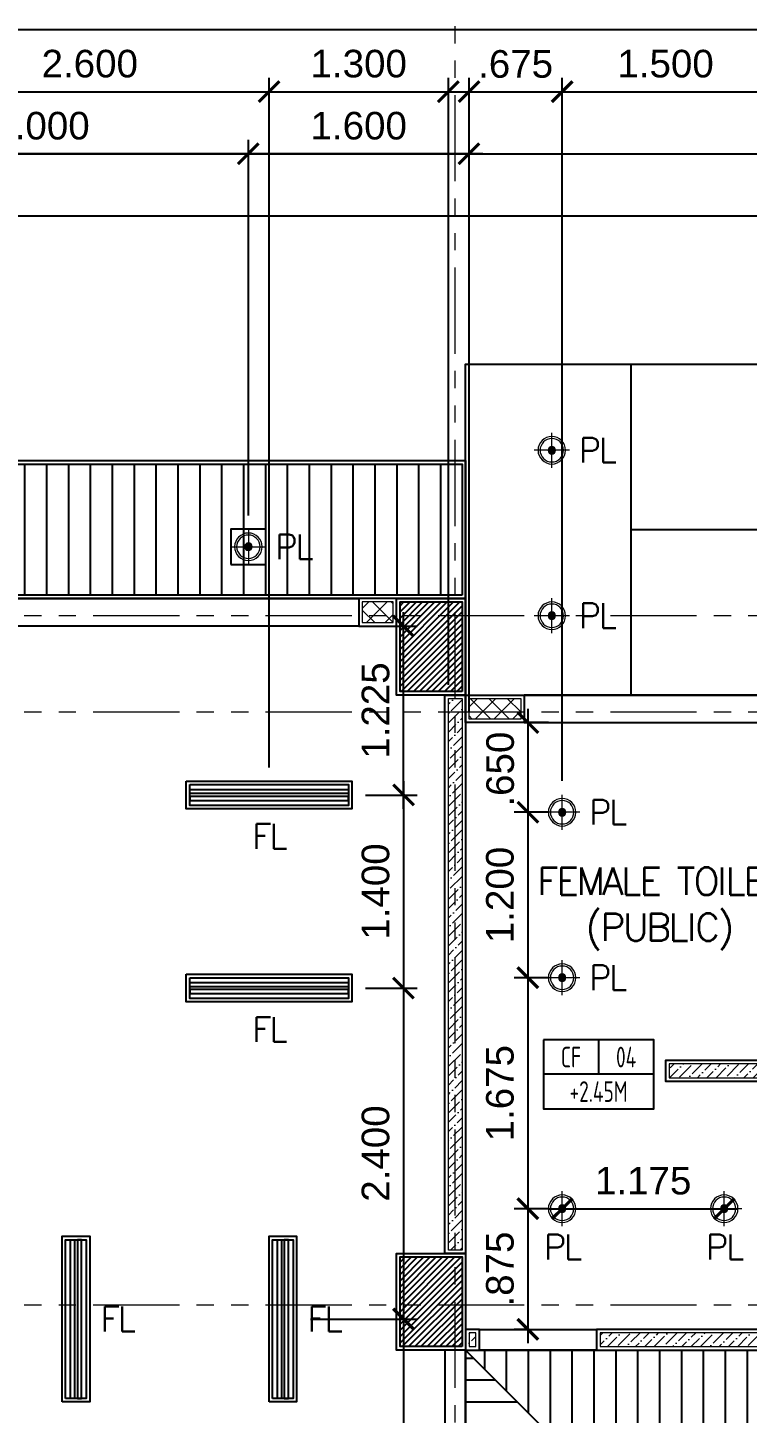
# Model space of a CAD drawing. Header units: metres. Extents: x -12400 to 1, y 0 to 106422.
# Drawn here: x -12233.25 to -12228.04, y 106349.45 to 106359.5 of the extents above; entities that cross this region are included whole.
import ezdxf
from ezdxf.enums import TextEntityAlignment as Align

# ---------------------------------------------------------------- set-up
doc = ezdxf.new("R2010")
doc.units = ezdxf.units.M
doc.header["$PDMODE"] = 35
doc.linetypes.add('HIDDEN2', pattern=[4.762499999999999, 3.175, -1.5875])
doc.linetypes.add('PHANTOM2', pattern=[1.25, 0.625, -0.125, 0.125, -0.125, 0.125, -0.125])
for name, color, linetype, lineweight in [('A-DIM-100', 8, 'Continuous', 0), ('DIM 001', 251, 'Continuous', 13), ('HATCH', 250, 'Continuous', 5), ('LAYOUT', 1, 'Continuous', 20), ('LF 001', 51, 'Continuous', 20)]:
    doc.layers.add(name, color=color, linetype=linetype, lineweight=lineweight)
for name, color, linetype in [('C-SCHED', 1, 'Continuous'), ('E_FIX_LIGHT1', 2, 'Continuous'), ('lighting', 1, 'Continuous'), ('P-HIDE', 1, 'HIDDEN2'), ('stone', 15, 'Continuous'), ('txt', 2, 'Continuous')]:
    doc.layers.add(name, color=color, linetype=linetype)
doc.layers.add('GUIDELINES', color=206, linetype='Continuous', plot=False)
doc.styles.add('architxt', font='architxt.shx', dxfattribs={"width": 0.8})
doc.styles.add('DIMTXT-100', font='arial.ttf')
doc.styles.add('swis721', font='swiss.ttf')
doc.styles.add('T.25', font='romans.shx', dxfattribs={"height": 0.2})
doc.dimstyles.new('D-100', dxfattribs={"dimtxt": 0.2, "dimasz": 0.15, "dimexe": 0.1, "dimexo": 0.1, "dimgap": 0.1, "dimtad": 1, "dimdec": 3, "dimzin": 4, "dimdsep": 46, "dimtxsty": 'DIMTXT-100', "dimblk": 'ARCHTICK', "dimcen": 0.2, "dimdle": 0.1, "dimclrd": 8, "dimclre": 8, "dimclrt": 2, "dimadec": 0, "dimazin": 1, "dimtfac": 1, "dimtdec": 3, "dimtofl": 0, "dimtmove": 2, "dimatfit": 3, "dimfxl": 1, "dimarcsym": 0})
doc.dimstyles.new('DIM 200', dxfattribs={"dimtxt": 200, "dimasz": 1, "dimexe": 0, "dimexo": 40, "dimgap": 50, "dimtad": 1, "dimtoh": 1, "dimdec": 0, "dimlfac": 2, "dimtxsty": 'swis721', "dimblk": 'CIR', "dimcen": 0, "dimclrd": 155, "dimclre": 155, "dimclrt": 4, "dimadec": 0, "dimazin": 0, "dimtfac": 1, "dimtdec": 0, "dimtix": 1, "dimtmove": 1, "dimatfit": 3, "dimldrblk": 'CIR', "dimfxl": 0, "dimarcsym": 0})

# ---------------------------------------------------------------- blocks, each defined once
blk = doc.blocks.new('CIR')
at = {"color": 4}
blk.add_circle((0, 0), 50, dxfattribs=at)
blk = doc.blocks.new('*U1966')
at = {"layer": 'HATCH'}
h = blk.add_hatch(dxfattribs=at)
h.set_pattern_fill('ANSI36', color=256, scale=0.015)
h.set_pattern_definition([(45, (12095.32419102851, -106406.7665946045), (0.025256970340507, 0.09260889124852564), [0.1190625, -0.0238125, 0, -0.0238125])])
h.paths.add_polyline_path([(0.0249999999996362, 0.1249999999854481), (0.02499999999963665, 0.02499999999417923), (4.025000000000431, 0.02499999999417923), (4.025000000000431, 0.1249999999854481)])
at = {"color": 4}
blk.add_lwpolyline([(4.050000000000067, 0), (4.050000000000067, 0.1499999999796273), (0, 0.1499999999796273), (0, 0)], close=True, dxfattribs=at)
at = {"layer": 'HATCH'}
blk.add_lwpolyline([(4.025000000000431, 0.02499999999417923), (4.025000000000431, 0.1249999999854481), (0.0249999999996362, 0.1249999999854481), (0.0249999999996362, 0.02499999999417923)], close=True, dxfattribs=at)
blk = doc.blocks.new('*U1734')
at = {"layer": 'HATCH'}
h = blk.add_hatch(dxfattribs=at)
h.set_pattern_fill('ANSI36', color=256, scale=0.015)
h.set_pattern_definition([(45, (12094.6741910285, -106406.7665946045), (0.025256970340507, 0.09260889124852564), [0.1190625, -0.0238125, 0, -0.0238125])])
h.paths.add_polyline_path([(0.0249999999996362, 0.1249999999854481), (0.02499999999963665, 0.02499999999417923), (3.374999999998976, 0.02499999999417923), (3.374999999998976, 0.1249999999854481)])
at = {"color": 4}
blk.add_lwpolyline([(3.399999999998612, 0), (3.399999999998612, 0.1499999999796273), (0, 0.1499999999796273), (0, 0)], close=True, dxfattribs=at)
at = {"layer": 'HATCH'}
blk.add_lwpolyline([(3.374999999998976, 0.02499999999417923), (3.374999999998976, 0.1249999999854481), (0.0249999999996362, 0.1249999999854481), (0.0249999999996362, 0.02499999999417923)], close=True, dxfattribs=at)
blk = doc.blocks.new('*U1744')
at = {"layer": 'HATCH'}
h = blk.add_hatch(dxfattribs=at)
h.set_pattern_fill('ANSI36', color=256, scale=0.015)
h.set_pattern_definition([(45, (12091.37419102851, -106406.7665946045), (0.025256970340507, 0.09260889124852564), [0.1190625, -0.0238125, 0, -0.0238125])])
h.paths.add_polyline_path([(0.0249999999996362, 0.1249999999854481), (0.0249999999996362, 0.02499999999417923), (0.0750000000015223, 0.02499999999417923), (0.07500000000152252, 0.1249999999854481)])
at = {"color": 4}
blk.add_lwpolyline([(0.1000000000011587, 0), (0.1000000000011587, 0.1499999999796273), (0, 0.1499999999796273), (0, 0)], close=True, dxfattribs=at)
at = {"layer": 'HATCH'}
blk.add_lwpolyline([(0.07500000000152252, 0.02499999999417923), (0.07500000000152252, 0.1249999999854481), (0.0249999999996362, 0.1249999999854481), (0.0249999999996362, 0.02499999999417923)], close=True, dxfattribs=at)
blk = doc.blocks.new('*U1736')
at = {"layer": 'HATCH'}
h = blk.add_hatch(dxfattribs=at)
h.set_pattern_fill('ANSI36', color=256, scale=0.015)
h.set_pattern_definition([(45, (12092.87419102853, -106406.7665946045), (0.025256970340507, 0.09260889124852564), [0.1190625, -0.0238125, 0, -0.0238125])])
h.paths.add_polyline_path([(0.0249999999996362, 0.1249999999854481), (0.02499999999963615, 0.02499999999417923), (1.575000000028807, 0.02499999999417923), (1.575000000028807, 0.1249999999854481)])
at = {"color": 4}
blk.add_lwpolyline([(1.600000000028444, 0), (1.600000000028444, 0.1499999999796273), (0, 0.1499999999796273), (0, 0)], close=True, dxfattribs=at)
at = {"layer": 'HATCH'}
blk.add_lwpolyline([(1.575000000028807, 0.02499999999417923), (1.575000000028807, 0.1249999999854481), (0.0249999999996362, 0.1249999999854481), (0.0249999999996362, 0.02499999999417923)], close=True, dxfattribs=at)
blk = doc.blocks.new('*U1777')
at = {"layer": 'HATCH'}
h = blk.add_hatch(dxfattribs=at)
h.set_pattern_fill('ANSI37', color=256, scale=0.03, angle=-180)
h.set_pattern_definition([(225, (-0.8125000000049447, 0), (0.06735192090801863, -0.06735192090801868), []), (314.9999999999999, (-0.8125000000049447, 0), (0.06735192090801868, 0.06735192090801861), [])])
h.paths.add_polyline_path([(0.02500000000873115, 0.1749999999883585), (0.02500000000873115, 0.02499999999417923), (0.2500000000005122, 0.02499999999417923), (0.2500000000005122, 0.1749999999883585)])
blk.add_lwpolyline([(0, 0.1999999999825377), (0, 0), (0.2749999999946914, 0), (0.2749999999946914, 0.1999999999825377)], close=True)
blk.add_lwpolyline([(0.02500000000873115, 0.1749999999883585), (0.02500000000873115, 0.02499999999417923), (0.2500000000005122, 0.02499999999417923), (0.2500000000005122, 0.1749999999883585)], close=True, dxfattribs=at)
blk = doc.blocks.new('*U1765')
at = {"layer": 'HATCH'}
h = blk.add_hatch(dxfattribs=at)
h.set_pattern_fill('ANSI37', color=256, scale=0.03, angle=-180)
h.set_pattern_definition([(225, (-0.6624999999845038, 0), (0.06735192090801863, -0.06735192090801868), []), (314.9999999999999, (-0.6624999999845038, 0), (0.06735192090801868, 0.06735192090801861), [])])
h.paths.add_polyline_path([(0.02500000000873115, 0.1749999999883585), (0.02500000000873115, 0.02499999999417923), (0.4000000000209532, 0.02499999999417923), (0.4000000000209532, 0.1749999999883585)])
blk.add_lwpolyline([(0, 0.1999999999825377), (0, 0), (0.4250000000151324, 0), (0.4250000000151324, 0.1999999999825377)], close=True)
blk.add_lwpolyline([(0.02500000000873115, 0.1749999999883585), (0.02500000000873115, 0.02499999999417923), (0.4000000000209532, 0.02499999999417923), (0.4000000000209532, 0.1749999999883585)], close=True, dxfattribs=at)
blk = doc.blocks.new('2FCOLUMNS')
h = blk.add_hatch()
h.set_pattern_fill('ANSI31', color=8, scale=0.01)
h.set_pattern_definition([(45, (12128.21296792571, -106237.5702236537), (-0.02245064030267288, 0.02245064030267288), [])])
h.paths.add_polyline_path([(0.02499999999599822, 18.02499999999418), (0.4749999999967258, 18.02499999999418), (0.4749999999967258, 18.67500000000291), (0.02499999999599822, 18.67500000000291)])
h.paths.add_polyline_path([(4.924999999997453, 18.67500000000291), (4.924999999997453, 18.22499999999127), (4.274999999997817, 18.22499999999127), (4.274999999997817, 18.67500000000291)])
h.paths.add_polyline_path([(9.174999999997453, 18.02499999999418), (8.724999999996726, 18.02499999999418), (8.724999999996726, 18.67500000000291), (9.174999999997453, 18.67500000000291)])
h.paths.add_polyline_path([(13.42499999999745, 17.52499999999418), (13.42499999999745, 17.97500000000582), (12.77499999999782, 17.97500000000582), (12.77499999999782, 17.52499999999418)])
h.paths.add_polyline_path([(17.024999999996, 18.02499999999418), (17.47499999999673, 18.02499999999418), (17.47499999999673, 18.67500000000291), (17.024999999996, 18.67500000000291)])
h.paths.add_polyline_path([(21.274999999996, 18.67500000000291), (21.274999999996, 18.22499999999127), (21.92499999999563, 18.22499999999127), (21.92499999999563, 18.67500000000291)])
h.paths.add_polyline_path([(26.17499999999563, 18.02499999999418), (25.72499999999491, 18.02499999999418), (25.72499999999491, 18.67500000000291), (26.17499999999563, 18.67500000000291)])
h.paths.add_polyline_path([(26.17499999999563, 13.27499999999418), (25.72499999999491, 13.27499999999418), (25.72499999999491, 13.92500000000291), (26.17499999999563, 13.92500000000291)])
h.paths.add_polyline_path([(21.37499999999636, 13.27499999999418), (21.82499999999709, 13.27499999999418), (21.82499999999709, 13.92500000000291), (21.37499999999636, 13.92500000000291)])
h.paths.add_polyline_path([(17.024999999996, 13.27499999999418), (17.47499999999673, 13.27499999999418), (17.47499999999673, 13.92500000000291), (17.024999999996, 13.92500000000291)])
h.paths.add_polyline_path([(12.92499999999563, 13.27499999999418), (13.32499999999709, 13.27499999999418), (13.32499999999709, 13.67500000000291), (12.92499999999563, 13.67500000000291)])
h.paths.add_polyline_path([(9.174999999997453, 13.27499999999418), (8.724999999996726, 13.27499999999418), (8.724999999996726, 13.92500000000291), (9.174999999997453, 13.92500000000291)])
h.paths.add_polyline_path([(4.82499999999709, 13.27499999999418), (4.374999999996362, 13.27499999999418), (4.374999999996362, 13.92500000000291), (4.82499999999709, 13.92500000000291)])
h.paths.add_polyline_path([(0.02499999999599822, 13.27499999999418), (0.4749999999967258, 13.27499999999418), (0.4749999999967258, 13.92500000000291), (0.02499999999599822, 13.92500000000291)])
h.paths.add_polyline_path([(0.02499999999599822, 9.02499999999418), (0.4749999999967258, 9.02499999999418), (0.4749999999967258, 9.67500000000291), (0.02499999999599822, 9.67500000000291)])
h.paths.add_polyline_path([(9.174999999997453, 9.02499999999418), (8.724999999996726, 9.02499999999418), (8.724999999996726, 9.67500000000291), (9.174999999997453, 9.67500000000291)])
h.paths.add_polyline_path([(17.024999999996, 9.02499999999418), (17.47499999999673, 9.02499999999418), (17.47499999999673, 9.67500000000291), (17.024999999996, 9.67500000000291)])
h.paths.add_polyline_path([(26.17499999999563, 9.02499999999418), (25.72499999999491, 9.02499999999418), (25.72499999999491, 9.67500000000291), (26.17499999999563, 9.67500000000291)])
h.paths.add_polyline_path([(26.17499999999563, 4.774999999994179), (25.72499999999491, 4.774999999994179), (25.72499999999491, 5.42500000000291), (26.17499999999563, 5.42500000000291)])
h.paths.add_polyline_path([(21.82499999999709, 4.774999999994179), (21.37499999999636, 4.774999999994179), (21.37499999999636, 5.42500000000291), (21.82499999999709, 5.42500000000291)])
h.paths.add_polyline_path([(17.024999999996, 4.774999999994179), (17.47499999999673, 4.774999999994179), (17.47499999999673, 5.42500000000291), (17.024999999996, 5.42500000000291)])
h.paths.add_polyline_path([(13.32499999999709, 4.774999999994179), (12.87499999999636, 4.774999999994179), (12.87499999999636, 5.42500000000291), (13.32499999999709, 5.42500000000291)])
h.paths.add_polyline_path([(9.174999999997453, 4.774999999994179), (8.724999999996726, 4.774999999994179), (8.724999999996726, 5.42500000000291), (9.174999999997453, 5.42500000000291)])
h.paths.add_polyline_path([(4.374999999996362, 4.774999999994179), (4.82499999999709, 4.774999999994179), (4.82499999999709, 5.42500000000291), (4.374999999996362, 5.42500000000291)])
h.paths.add_polyline_path([(0.02499999999599822, 4.774999999994179), (0.4749999999967258, 4.774999999994179), (0.4749999999967258, 5.42500000000291), (0.02499999999599822, 5.42500000000291)])
h.paths.add_polyline_path([(0.02499999999599822, 2.25), (0.4749999999967258, 2.25), (0.4749999999967258, 2.900000000008731), (0.02499999999599822, 2.900000000008731)])
h.paths.add_polyline_path([(0.0249999999996362, 0.02499999999417923), (0.4250000000010914, 0.02499999999417923), (0.4250000000010914, 0.4250000000029104), (0.0249999999996362, 0.4250000000029104)])
h.paths.add_polyline_path([(2.899999999997817, 0.02500000000873115), (2.899999999997817, 0.4750000000203727), (2.249999999998181, 0.4750000000203727), (2.249999999998181, 0.02500000000873115)])
h.paths.add_polyline_path([(4.924999999997453, 0.02500000000873115), (4.924999999997453, 0.4750000000203727), (4.274999999997817, 0.4750000000203727), (4.274999999997817, 0.02500000000873115)])
h.paths.add_polyline_path([(9.174999999997453, 0.02500000000873115), (8.724999999996726, 0.02500000000873115), (8.724999999996726, 0.6750000000174623), (9.174999999997453, 0.6750000000174623)])
h.paths.add_polyline_path([(13.42499999999745, 1.025000000008731), (13.42499999999745, 1.475000000020373), (12.77499999999782, 1.475000000020373), (12.77499999999782, 1.025000000008731)])
h.paths.add_polyline_path([(17.024999999996, 0.02500000000873115), (17.47499999999673, 0.02500000000873115), (17.47499999999673, 0.6750000000174623), (17.024999999996, 0.6750000000174623)])
h.paths.add_polyline_path([(21.274999999996, 0.02500000000873115), (21.274999999996, 0.4750000000203727), (21.92499999999563, 0.4750000000203727), (21.92499999999563, 0.02500000000873115)])
h.paths.add_polyline_path([(26.17499999999563, 0.02500000000873115), (25.72499999999491, 0.02500000000873115), (25.72499999999491, 0.6750000000174623), (26.17499999999563, 0.6750000000174623)])
at = {"color": 7}
for points in [[(9.19999999999709, 18), (8.69999999999709, 18), (8.69999999999709, 18.69999999999709), (9.19999999999709, 18.69999999999709)], [(9.19999999999709, 13.25), (8.69999999999709, 13.25), (8.69999999999709, 13.94999999999709), (9.19999999999709, 13.94999999999709)]]:
    blk.add_lwpolyline(points, close=True, dxfattribs=at)
at = {"layer": 'stone', "color": 5}
for points in [[(9.174999999997453, 18.02499999999418), (8.724999999996726, 18.02499999999418), (8.724999999996726, 18.67500000000291), (9.174999999997453, 18.67500000000291)], [(9.174999999997453, 13.27499999999418), (8.724999999996726, 13.27499999999418), (8.724999999996726, 13.92500000000291), (9.174999999997453, 13.92500000000291)]]:
    blk.add_lwpolyline(points, close=True, dxfattribs=at)
blk = doc.blocks.new('L1')
at = {"layer": 'LF 001', "lineweight": 20, "ltscale": 1500}
h = blk.add_hatch(color=256, dxfattribs=at)
edge = h.paths.add_edge_path()
edge.add_arc((1.13686837721616e-13, -1.13686837721616e-13), 0.0318958546358772, 0, 360)
at = {"layer": 'LF 001', "color": 76, "lineweight": 18, "ltscale": 1500}
for points in [[(1.13686837721616e-13, 0.1499999999997499), (1.13686837721616e-13, -0.1500000000000909)], [(-0.1499999999999773, -1.13686837721616e-13), (0.1500000000000909, -1.13686837721616e-13)]]:
    blk.add_lwpolyline(points, dxfattribs=at)
at = {"layer": 'LF 001', "ltscale": 1500}
blk.add_lwpolyline([(-0.09999999999990905, -1.13686837721616e-13, -1), (0.1000000000000227, -1.13686837721616e-13, -1)], format="xyb", close=True, dxfattribs=at)
at = {"layer": 'LF 001', "lineweight": 20, "ltscale": 1500}
blk.add_circle((1.13686837721616e-13, -1.13686837721616e-13), 0.0318958546358772, dxfattribs=at)
blk = doc.blocks.new('LO')
at = {"layer": 'LAYOUT', "xscale": 1000, "yscale": 1000, "zscale": 1000}
blk.add_blockref('L1', (0, 0), dxfattribs=at)
blk = doc.blocks.new('*U1960')
at = {"layer": 'LF 001', "ltscale": 1500}
blk.add_circle((0, -3.995415109869782e-14), 0.0998520709958535, dxfattribs=at)
at = {"layer": 'lighting', "xscale": 0.0008492979043710491, "yscale": 0.0008492979043710491, "zscale": 0.0008492979043710491}
blk.add_blockref('LO', (0, -3.995415109869782e-14), dxfattribs=at)
blk = doc.blocks.new('LEDPENDANTLT')
at = {"color": 1}
for points in [[(0, 0.1999999999970896), (1.200000000000728, 0.1999999999970896), (1.200000000000728, 0), (0, 0)], [(0.02499999999417923, 0.1750000000029104), (1.175000000006548, 0.1750000000029104), (1.175000000006548, 0.02499999999417923), (0.02499999999417923, 0.02499999999417923)]]:
    blk.add_lwpolyline(points, close=True, dxfattribs=at)
at = {"color": 2}
for points in [[(1.174999999995634, 0.1100000000005821), (0.02499999999417923, 0.1100000000005821), (0.02499999999417923, 0.1399999999994179), (1.174999999995634, 0.1399999999994179)], [(1.174999999995634, 0.09000000001105946), (0.02499999999417923, 0.09000000001105946), (0.02499999999417923, 0.06000000001222361), (1.174999999995634, 0.06000000001222361)]]:
    blk.add_lwpolyline(points, close=True, dxfattribs=at)
blk = doc.blocks.new('RCP_2F')
h = blk.add_hatch()
h.set_pattern_fill('ANSI31', color=8, scale=0.05, angle=45)
h.set_pattern_definition([(90, (0, 0), (-0.15875, 0), [])])
h.paths.add_polyline_path([(-12119.03796792571, 106309.9879166174), (-12128.20261258666, 106309.9879166174), (-12129.15261258667, 106310.9379166174), (-12119.03796792571, 106310.9379166174)])
h = blk.add_hatch()
h.set_pattern_fill('ANSI31', color=8, scale=0.05, angle=135)
h.set_pattern_definition([(180, (-228.6000000000076, -96.30730703625886), (-1.387778780781446e-17, -0.15875), [])])
h.paths.add_polyline_path([(-12117.46296792571, 106298.6129166174), (-12117.46296792571, 106302.9629166174), (-12119.01296792572, 106304.5129166174), (-12119.01296792572, 106300.2629166174), (-12120.73796792572, 106300.2629166174), (-12120.73796792572, 106296.7129166174), (-12120.73796792571, 106294.7129166174), (-12119.21296792569, 106294.7129166174), (-12119.21296792572, 106296.0129166174), (-12119.51296792572, 106296.0129166174), (-12119.51296792572, 106296.7129166174), (-12119.01296792572, 106296.7129166174)])
h = blk.add_hatch()
h.set_pattern_fill('ANSI31', color=8, scale=0.05, angle=45)
h.set_pattern_definition([(90, (-228.6000000000076, -96.30730703625886), (-0.15875, 0), [])])
h.paths.add_polyline_path([(-12119.0129679257, 106304.5129166174), (-12111.21296792572, 106304.5129166174), (-12112.56296792574, 106303.0129166173), (-12115.56296792571, 106303.0129166174), (-12115.56296792573, 106302.9629166174), (-12117.46296792571, 106302.9629166174)])
at = {"color": 8}
for points in [[(-12117.81296792571, 106309.2629166174), (-12117.81296792571, 106311.6629166174)], [(-12117.81296792571, 106310.4629166174), (-12113.0129679257, 106310.4629166174)]]:
    blk.add_lwpolyline(points, dxfattribs=at)
at = {"color": 1}
for points in [[(-12119.01296792572, 106309.9629166174), (-12128.21296792571, 106309.9629166174), (-12129.21296792572, 106310.9629166174), (-12119.01296792572, 106310.9629166174), (-12119.01296792572, 106309.9629166174)], [(-12118.5879679257, 106309.2629166174), (-12113.7629679257, 106309.2629166174)]]:
    blk.add_lwpolyline(points, dxfattribs=at)
at = {"color": 8}
for points in [[(-12119.03796792571, 106309.9879166174), (-12128.20261258666, 106309.9879166174), (-12129.15261258667, 106310.9379166174), (-12119.03796792571, 106310.9379166174)], [(-12117.46296792571, 106298.6129166174), (-12117.46296792571, 106302.9629166174), (-12119.01296792572, 106304.5129166174), (-12119.01296792572, 106300.2629166174), (-12120.73796792572, 106300.2629166174), (-12120.73796792572, 106296.7129166174), (-12120.73796792571, 106294.7129166174), (-12119.21296792569, 106294.7129166174), (-12119.21296792572, 106296.0129166174), (-12119.51296792572, 106296.0129166174), (-12119.51296792572, 106296.7129166174), (-12119.01296792572, 106296.7129166174)], [(-12119.0129679257, 106304.5129166174), (-12111.21296792572, 106304.5129166174), (-12112.56296792574, 106303.0129166173), (-12115.56296792571, 106303.0129166174), (-12115.56296792573, 106302.9629166174), (-12117.46296792571, 106302.9629166174)]]:
    blk.add_lwpolyline(points, close=True, dxfattribs=at)
at = {"color": 1}
for points in [[(-12120.71536261137, 106310.2105219318), (-12120.46057324006, 106310.2105219318), (-12120.46057324006, 106310.4653113031), (-12120.71536261137, 106310.4653113031)], [(-12122.98796792572, 106309.9629166174), (-12119.78796792571, 106309.9629166174), (-12119.78796792571, 106309.7629166174), (-12122.98796792572, 106309.7629166174)], [(-12118.5879679257, 106309.0629166174), (-12116.58796792572, 106309.0629166174), (-12116.58796792572, 106309.2629166174), (-12118.5879679257, 106309.2629166174)], [(-12118.91296792571, 106304.6629166174), (-12118.06296792571, 106304.6629166174), (-12118.06296792571, 106304.5129166174), (-12118.91296792571, 106304.5129166174)], [(-12119.01296792572, 106304.5129166174), (-12119.16296792571, 106304.5129166174), (-12119.16296792571, 106300.9629166174), (-12119.01296792572, 106300.9629166174)]]:
    blk.add_lwpolyline(points, close=True, dxfattribs=at)
at = {"layer": 'P-HIDE', "linetype": 'Continuous'}
blk.add_lwpolyline([(-12119.01296792572, 106309.2629166174), (-12119.01296792572, 106311.6629166174), (-12111.2129679257, 106311.6629166174), (-12111.2129679257, 106309.2629166174)], dxfattribs=at)
for name, p in [('2FCOLUMNS', (-12128.21296792571, 106291.2629166174)), ('LEDPENDANTLT', (-12121.03796792573, 106308.4379166174)), ('LEDPENDANTLT', (-12121.03796792573, 106307.0379166174)), ('*U1734', (-12117.56296792571, 106306.4629166174)), ('*U1744', (-12119.01296792572, 106304.5129166174)), ('*U1736', (-12118.06296792571, 106304.5129166174))]:
    blk.add_blockref(name, p)
for name, p, rotation in [('*U1777', (-12119.51296792572, 106309.9629166174), 180), ('LEDPENDANTLT', (-12121.7379679258, 106304.1379166174), 90), ('LEDPENDANTLT', (-12120.2379679258, 106304.1379166174), 90)]:
    blk.add_blockref(name, p, dxfattribs=dict(rotation=rotation))
at = {"xscale": -1}
for name, p, rotation in [('*U1966', (-12119.16296792571, 106305.2129166174), 270), ('*U1765', (-12119.01296792572, 106309.2629166174), 180)]:
    blk.add_blockref(name, p, dxfattribs=dict(at, rotation=rotation))
at = {"layer": 'E_FIX_LIGHT1', "xscale": -1}
for p, rotation in [((-12118.38796792572, 106311.0379166174), 270), ((-12120.58796792571, 106310.3379166174), 90), ((-12118.38796792572, 106309.8379166174), 270), ((-12118.31296792572, 106308.4129166174), 270), ((-12118.31296792572, 106307.2129166174), 270), ((-12118.31296792572, 106305.5379166175), 270), ((-12117.13796792571, 106305.5379166175), 270)]:
    blk.add_blockref('*U1960', p, dxfattribs=dict(at, rotation=rotation))
at = {"layer": 'txt', "color": 6, "linetype": 'Continuous', "char_height": 0.18, "attachment_point": 5, "style": 'T.25'}
for s, insert in [('{\\T0.9;PL}', (-12118.06057324006, 106311.0379166174)), ('{\\T0.9;PL}', (-12120.26057324006, 106310.3379166174)), ('{\\T0.9;PL}', (-12118.06057324006, 106309.8379166174)), ('{\\T0.9;PL}', (-12117.98557324006, 106308.4129166174)), ('{\\T0.9;FL}', (-12120.43796792573, 106308.2379166174)), ('{\\T0.9;PL}', (-12117.98557324006, 106307.2129166174)), ('{\\T0.9;FL}', (-12120.43796792573, 106306.8379166174)), ('{\\T0.9;PL}', (-12118.31296792572, 106305.2605219318)), ('{\\T0.9;PL}', (-12117.13796792571, 106305.2605219318)), ('{\\T0.9;FL}', (-12121.5379679258, 106304.7379166174)), ('{\\T0.9;FL}', (-12120.0379679258, 106304.7379166174))]:
    blk.add_mtext_dynamic_manual_height_columns(s, width=0.6453045245441018, gutter_width=0.001, heights=[0], dxfattribs=dict(at, insert=insert))
blk = doc.blocks.new('_ArchTick')
at = {"color": 0, "linetype": 'ByBlock', "const_width": 0.15}
blk.add_lwpolyline([(-0.5, -0.5), (0.5, 0.5)], dxfattribs=at)
blk = doc.blocks.new('*D645')
at = {"layer": 'DEFPOINTS', "color": 0, "transparency": 16777216}
for p in [(-12229.37941529414, 106359.0365394432), (-12230.05441529414, 106354.4365394442), (-12229.37941529414, 106353.9389341288)]:
    blk.add_point(p, dxfattribs=at)
at = {"layer": 'DIM 001', "color": 8, "lineweight": -2, "transparency": 16777216}
for p, q in [((-12230.05441529414, 106354.5365394442), (-12230.05441529414, 106359.1365394432)), ((-12229.37941529414, 106354.0389341288), (-12229.37941529414, 106359.1365394432)), ((-12230.15441529414, 106359.0365394432), (-12229.27941529414, 106359.0365394432))]:
    blk.add_line(p, q, dxfattribs=at)
at = {"layer": 'DIM 001', "color": 8, "lineweight": -2, "transparency": 16777216, "xscale": 0.15, "yscale": 0.15, "zscale": 0.15, "rotation": 180}
blk.add_blockref('_ArchTick', (-12230.05441529414, 106359.0365394432), dxfattribs=at)
at = {"layer": 'DIM 001', "color": 8, "lineweight": -2, "transparency": 16777216, "xscale": 0.15, "yscale": 0.15, "zscale": 0.15}
blk.add_blockref('_ArchTick', (-12229.37941529414, 106359.0365394432), dxfattribs=at)
at = {"layer": 'DIM 001', "color": 2, "transparency": 16777216, "insert": (-12229.71691529414, 106359.2365394432), "char_height": 0.2, "attachment_point": 5, "style": 'DIMTXT-100'}
blk.add_mtext('.675', dxfattribs=at)
blk = doc.blocks.new('*D646')
at = {"layer": 'DEFPOINTS', "color": 0, "transparency": 16777216}
for p in [(-12227.87941529414, 106359.0365394432), (-12229.37941529414, 106353.9389341288), (-12227.87941529414, 106353.9389341288)]:
    blk.add_point(p, dxfattribs=at)
at = {"layer": 'DIM 001', "color": 8, "lineweight": -2, "transparency": 16777216}
for p, q in [((-12229.37941529414, 106354.0389341288), (-12229.37941529414, 106359.1365394432)), ((-12227.87941529414, 106354.0389341288), (-12227.87941529414, 106359.1365394432)), ((-12229.47941529414, 106359.0365394432), (-12227.77941529414, 106359.0365394432))]:
    blk.add_line(p, q, dxfattribs=at)
at = {"layer": 'DIM 001', "color": 8, "lineweight": -2, "transparency": 16777216, "xscale": 0.15, "yscale": 0.15, "zscale": 0.15, "rotation": 180}
blk.add_blockref('_ArchTick', (-12229.37941529414, 106359.0365394432), dxfattribs=at)
at = {"layer": 'DIM 001', "color": 8, "lineweight": -2, "transparency": 16777216, "xscale": 0.15, "yscale": 0.15, "zscale": 0.15}
blk.add_blockref('_ArchTick', (-12227.87941529414, 106359.0365394432), dxfattribs=at)
at = {"layer": 'DIM 001', "color": 2, "transparency": 16777216, "insert": (-12228.62941529414, 106359.2386540407), "char_height": 0.2, "attachment_point": 5, "style": 'DIMTXT-100'}
blk.add_mtext('1.500', dxfattribs=at)
blk = doc.blocks.new('*D653')
at = {"layer": 'DEFPOINTS', "color": 0, "transparency": 16777216}
for p in [(-12229.37941529415, 106353.8115394432), (-12229.62765840732, 106352.6115394432), (-12229.37941529415, 106352.6115394432)]:
    blk.add_point(p, dxfattribs=at)
at = {"layer": 'DIM 001', "color": 8, "lineweight": -2, "transparency": 16777216}
for p, q in [((-12229.62765840732, 106353.9115394432), (-12229.62765840732, 106352.5115394432)), ((-12229.47941529415, 106353.8115394432), (-12229.72765840732, 106353.8115394432)), ((-12229.47941529415, 106352.6115394432), (-12229.72765840732, 106352.6115394432))]:
    blk.add_line(p, q, dxfattribs=at)
at = {"layer": 'DIM 001', "color": 8, "lineweight": -2, "transparency": 16777216, "xscale": 0.15, "yscale": 0.15, "zscale": 0.15}
for p, rotation in [((-12229.62765840732, 106353.8115394432), 90), ((-12229.62765840732, 106352.6115394432), 270)]:
    blk.add_blockref('_ArchTick', p, dxfattribs=dict(at, rotation=rotation))
at = {"layer": 'DIM 001', "color": 2, "transparency": 16777216, "insert": (-12229.82977300483, 106353.2115394432), "char_height": 0.2, "attachment_point": 5, "rotation": 90, "style": 'DIMTXT-100'}
blk.add_mtext('1.200', dxfattribs=at)
blk = doc.blocks.new('*D654')
at = {"layer": 'DEFPOINTS', "color": 0, "transparency": 16777216}
for p in [(-12229.37941529415, 106352.6115394432), (-12229.62765840733, 106350.9365394432), (-12229.37941529415, 106350.9365394432)]:
    blk.add_point(p, dxfattribs=at)
at = {"layer": 'DIM 001', "color": 8, "lineweight": -2, "transparency": 16777216}
for p, q in [((-12229.62765840733, 106352.7115394432), (-12229.62765840733, 106350.8365394432)), ((-12229.47941529415, 106352.6115394432), (-12229.72765840733, 106352.6115394432)), ((-12229.47941529415, 106350.9365394432), (-12229.72765840733, 106350.9365394432))]:
    blk.add_line(p, q, dxfattribs=at)
at = {"layer": 'DIM 001', "color": 8, "lineweight": -2, "transparency": 16777216, "xscale": 0.15, "yscale": 0.15, "zscale": 0.15}
for p, rotation in [((-12229.62765840733, 106352.6115394432), 90), ((-12229.62765840733, 106350.9365394432), 270)]:
    blk.add_blockref('_ArchTick', p, dxfattribs=dict(at, rotation=rotation))
at = {"layer": 'DIM 001', "color": 2, "transparency": 16777216, "insert": (-12229.82977300484, 106351.7740394432), "char_height": 0.2, "attachment_point": 5, "rotation": 90, "style": 'DIMTXT-100'}
blk.add_mtext('1.675', dxfattribs=at)
blk = doc.blocks.new('*D655')
at = {"layer": 'DEFPOINTS', "color": 0, "transparency": 16777216}
for p in [(-12229.37941529415, 106350.9365394432), (-12229.62765840734, 106350.0615394432), (-12229.52941529414, 106350.0615394432)]:
    blk.add_point(p, dxfattribs=at)
at = {"layer": 'DIM 001', "color": 8, "lineweight": -2, "transparency": 16777216}
for p, q in [((-12229.62765840734, 106351.0365394432), (-12229.62765840734, 106349.9615394432)), ((-12229.47941529415, 106350.9365394432), (-12229.72765840734, 106350.9365394432)), ((-12229.62941529414, 106350.0615394432), (-12229.72765840734, 106350.0615394432))]:
    blk.add_line(p, q, dxfattribs=at)
at = {"layer": 'DIM 001', "color": 8, "lineweight": -2, "transparency": 16777216, "xscale": 0.15, "yscale": 0.15, "zscale": 0.15}
for p, rotation in [((-12229.62765840734, 106350.9365394432), 90), ((-12229.62765840734, 106350.0615394432), 270)]:
    blk.add_blockref('_ArchTick', p, dxfattribs=dict(at, rotation=rotation))
at = {"layer": 'DIM 001', "color": 2, "transparency": 16777216, "insert": (-12229.82977300485, 106350.4990394432), "char_height": 0.2, "attachment_point": 5, "rotation": 90, "style": 'DIMTXT-100'}
blk.add_mtext('.875', dxfattribs=at)
blk = doc.blocks.new('*D656')
at = {"layer": 'DEFPOINTS', "color": 0, "transparency": 16777216}
for p in [(-12229.37941529415, 106354.4615394432), (-12229.62765840733, 106353.8115394432), (-12229.37941529415, 106353.8115394432)]:
    blk.add_point(p, dxfattribs=at)
at = {"layer": 'DIM 001', "color": 8, "lineweight": -2, "transparency": 16777216}
for p, q in [((-12229.62765840733, 106354.5615394433), (-12229.62765840733, 106353.7115394432)), ((-12229.47941529415, 106354.4615394432), (-12229.72765840733, 106354.4615394432)), ((-12229.47941529415, 106353.8115394432), (-12229.72765840733, 106353.8115394432))]:
    blk.add_line(p, q, dxfattribs=at)
at = {"layer": 'DIM 001', "color": 8, "lineweight": -2, "transparency": 16777216, "xscale": 0.15, "yscale": 0.15, "zscale": 0.15}
for p, rotation in [((-12229.62765840733, 106354.4615394432), 90), ((-12229.62765840733, 106353.8115394432), 270)]:
    blk.add_blockref('_ArchTick', p, dxfattribs=dict(at, rotation=rotation))
at = {"layer": 'DIM 001', "color": 2, "transparency": 16777216, "insert": (-12229.82765840725, 106354.1240394437), "char_height": 0.2, "attachment_point": 5, "rotation": 90, "style": 'DIMTXT-100'}
blk.add_mtext('.650', dxfattribs=at)
blk = doc.blocks.new('*D666')
at = {"layer": 'DEFPOINTS', "color": 0, "transparency": 16777216}
for p in [(-12229.37941529414, 106350.9365394432), (-12228.20441529414, 106350.9365394432), (-12228.20441529414, 106350.9365394432)]:
    blk.add_point(p, dxfattribs=at)
at = {"layer": 'DIM 001', "color": 8, "lineweight": -2, "transparency": 16777216}
blk.add_line((-12229.47941529414, 106350.9365394432), (-12228.10441529414, 106350.9365394432), dxfattribs=at)
at = {"layer": 'DIM 001', "color": 8, "lineweight": -2, "transparency": 16777216, "xscale": 0.15, "yscale": 0.15, "zscale": 0.15, "rotation": 180}
blk.add_blockref('_ArchTick', (-12229.37941529414, 106350.9365394432), dxfattribs=at)
at = {"layer": 'DIM 001', "color": 8, "lineweight": -2, "transparency": 16777216, "xscale": 0.15, "yscale": 0.15, "zscale": 0.15}
blk.add_blockref('_ArchTick', (-12228.20441529414, 106350.9365394432), dxfattribs=at)
at = {"layer": 'DIM 001', "color": 2, "transparency": 16777216, "insert": (-12228.79191529414, 106351.1386540407), "char_height": 0.2, "attachment_point": 5, "style": 'DIMTXT-100'}
blk.add_mtext('1.175', dxfattribs=at)
blk = doc.blocks.new('*D762')
at = {"layer": 'DEFPOINTS', "color": 0, "transparency": 16777216}
for p in [(-12231.50441529415, 106359.0365394432), (-12234.10441529415, 106354.0365394432), (-12231.50441529415, 106354.0365394432)]:
    blk.add_point(p, dxfattribs=at)
at = {"layer": 'DIM 001', "color": 8, "lineweight": -2, "transparency": 16777216}
for p, q in [((-12234.10441529415, 106354.1365394432), (-12234.10441529415, 106359.1365394432)), ((-12231.50441529415, 106354.1365394432), (-12231.50441529415, 106359.1365394432)), ((-12234.20441529415, 106359.0365394432), (-12231.40441529415, 106359.0365394432))]:
    blk.add_line(p, q, dxfattribs=at)
at = {"layer": 'DIM 001', "color": 8, "lineweight": -2, "transparency": 16777216, "xscale": 0.15, "yscale": 0.15, "zscale": 0.15, "rotation": 180}
blk.add_blockref('_ArchTick', (-12234.10441529415, 106359.0365394432), dxfattribs=at)
at = {"layer": 'DIM 001', "color": 8, "lineweight": -2, "transparency": 16777216, "xscale": 0.15, "yscale": 0.15, "zscale": 0.15}
blk.add_blockref('_ArchTick', (-12231.50441529415, 106359.0365394432), dxfattribs=at)
at = {"layer": 'DIM 001', "color": 2, "transparency": 16777216, "insert": (-12232.80441529415, 106359.2386540407), "char_height": 0.2, "attachment_point": 5, "style": 'DIMTXT-100'}
blk.add_mtext('2.600', dxfattribs=at)
blk = doc.blocks.new('*D763')
at = {"layer": 'DEFPOINTS', "color": 0, "transparency": 16777216}
for p in [(-12230.20441529413, 106359.0365394432), (-12230.20441529413, 106354.6365394432), (-12231.50441529415, 106354.0365394432)]:
    blk.add_point(p, dxfattribs=at)
at = {"layer": 'DIM 001', "color": 8, "lineweight": -2, "transparency": 16777216}
for p, q in [((-12231.50441529415, 106354.1365394432), (-12231.50441529415, 106359.1365394432)), ((-12230.20441529413, 106354.7365394432), (-12230.20441529413, 106359.1365394432)), ((-12231.60441529415, 106359.0365394432), (-12230.10441529413, 106359.0365394432))]:
    blk.add_line(p, q, dxfattribs=at)
at = {"layer": 'DIM 001', "color": 8, "lineweight": -2, "transparency": 16777216, "xscale": 0.15, "yscale": 0.15, "zscale": 0.15, "rotation": 180}
blk.add_blockref('_ArchTick', (-12231.50441529415, 106359.0365394432), dxfattribs=at)
at = {"layer": 'DIM 001', "color": 8, "lineweight": -2, "transparency": 16777216, "xscale": 0.15, "yscale": 0.15, "zscale": 0.15}
blk.add_blockref('_ArchTick', (-12230.20441529413, 106359.0365394432), dxfattribs=at)
at = {"layer": 'DIM 001', "color": 2, "transparency": 16777216, "insert": (-12230.85441529414, 106359.2387222535), "char_height": 0.2, "attachment_point": 5, "style": 'DIMTXT-100'}
blk.add_mtext('1.300', dxfattribs=at)
blk = doc.blocks.new('*D764')
at = {"layer": 'DEFPOINTS', "color": 0, "transparency": 16777216}
for p in [(-12230.90441529415, 106353.9365394432), (-12230.90441529415, 106352.5365394432), (-12230.52941529416, 106352.5365394432)]:
    blk.add_point(p, dxfattribs=at)
at = {"layer": 'DIM 001', "color": 8, "lineweight": -2, "transparency": 16777216}
for p, q in [((-12230.52941529416, 106354.0365394432), (-12230.52941529416, 106352.4365394432)), ((-12230.80441529415, 106353.9365394432), (-12230.42941529416, 106353.9365394432)), ((-12230.80441529415, 106352.5365394432), (-12230.42941529416, 106352.5365394432))]:
    blk.add_line(p, q, dxfattribs=at)
at = {"layer": 'DIM 001', "color": 8, "lineweight": -2, "transparency": 16777216, "xscale": 0.15, "yscale": 0.15, "zscale": 0.15}
for p, rotation in [((-12230.52941529416, 106353.9365394432), 90), ((-12230.52941529416, 106352.5365394432), 270)]:
    blk.add_blockref('_ArchTick', p, dxfattribs=dict(at, rotation=rotation))
at = {"layer": 'DIM 001', "color": 2, "transparency": 16777216, "insert": (-12230.73152989167, 106353.2365394432), "char_height": 0.2, "attachment_point": 5, "rotation": 90, "style": 'DIMTXT-100'}
blk.add_mtext('1.400', dxfattribs=at)
blk = doc.blocks.new('*D765')
at = {"layer": 'DEFPOINTS', "color": 0, "transparency": 16777216}
for p in [(-12230.90441529415, 106352.5365394432), (-12231.30441529423, 106350.1365394432), (-12230.52941529417, 106350.1365394432)]:
    blk.add_point(p, dxfattribs=at)
at = {"layer": 'DIM 001', "color": 8, "lineweight": -2, "transparency": 16777216}
for p, q in [((-12230.52941529417, 106352.6365394432), (-12230.52941529417, 106350.0365394432)), ((-12230.80441529415, 106352.5365394432), (-12230.42941529417, 106352.5365394432)), ((-12231.20441529423, 106350.1365394432), (-12230.42941529417, 106350.1365394432))]:
    blk.add_line(p, q, dxfattribs=at)
at = {"layer": 'DIM 001', "color": 8, "lineweight": -2, "transparency": 16777216, "xscale": 0.15, "yscale": 0.15, "zscale": 0.15}
for p, rotation in [((-12230.52941529417, 106352.5365394432), 90), ((-12230.52941529417, 106350.1365394432), 270)]:
    blk.add_blockref('_ArchTick', p, dxfattribs=dict(at, rotation=rotation))
at = {"layer": 'DIM 001', "color": 2, "transparency": 16777216, "insert": (-12230.73152989168, 106351.3365394432), "char_height": 0.2, "attachment_point": 5, "rotation": 90, "style": 'DIMTXT-100'}
blk.add_mtext('2.400', dxfattribs=at)
blk = doc.blocks.new('*D766')
at = {"layer": 'DEFPOINTS', "color": 0, "transparency": 16777216}
for p in [(-12231.30441529423, 106350.1365394432), (-12231.30441529423, 106347.7365394432), (-12230.52941529417, 106347.7365394432)]:
    blk.add_point(p, dxfattribs=at)
at = {"layer": 'DIM 001', "color": 8, "lineweight": -2, "transparency": 16777216}
for p, q in [((-12230.52941529417, 106350.2365394432), (-12230.52941529417, 106347.6365394432)), ((-12231.20441529423, 106350.1365394432), (-12230.42941529417, 106350.1365394432)), ((-12231.20441529423, 106347.7365394432), (-12230.42941529417, 106347.7365394432))]:
    blk.add_line(p, q, dxfattribs=at)
at = {"layer": 'DIM 001', "color": 8, "lineweight": -2, "transparency": 16777216, "xscale": 0.15, "yscale": 0.15, "zscale": 0.15}
for p, rotation in [((-12230.52941529417, 106350.1365394432), 90), ((-12230.52941529417, 106347.7365394432), 270)]:
    blk.add_blockref('_ArchTick', p, dxfattribs=dict(at, rotation=rotation))
at = {"layer": 'DIM 001', "color": 2, "transparency": 16777216, "insert": (-12230.73152989169, 106348.9365394432), "char_height": 0.2, "attachment_point": 5, "rotation": 90, "style": 'DIMTXT-100'}
blk.add_mtext('2.400', dxfattribs=at)
blk = doc.blocks.new('*D675')
at = {"layer": 'DEFPOINTS', "color": 0, "transparency": 16777216}
for p in [(-12230.90441529415, 106355.1615394432), (-12230.52941529417, 106355.1615394432), (-12230.90441529415, 106353.9365394432)]:
    blk.add_point(p, dxfattribs=at)
at = {"layer": 'DIM 001', "color": 8, "lineweight": -2, "transparency": 16777216}
for p, q in [((-12230.52941529417, 106353.8365394432), (-12230.52941529417, 106355.2615394433)), ((-12230.80441529415, 106355.1615394432), (-12230.42941529417, 106355.1615394432)), ((-12230.80441529415, 106353.9365394432), (-12230.42941529417, 106353.9365394432))]:
    blk.add_line(p, q, dxfattribs=at)
at = {"layer": 'DIM 001', "color": 8, "lineweight": -2, "transparency": 16777216, "xscale": 0.15, "yscale": 0.15, "zscale": 0.15}
for p, rotation in [((-12230.52941529417, 106355.1615394432), 90), ((-12230.52941529417, 106353.9365394432), 270)]:
    blk.add_blockref('_ArchTick', p, dxfattribs=dict(at, rotation=rotation))
at = {"layer": 'DIM 001', "color": 2, "transparency": 16777216, "insert": (-12230.73152989168, 106354.5490394432), "char_height": 0.2, "attachment_point": 5, "rotation": 90, "style": 'DIMTXT-100'}
blk.add_mtext('1.225', dxfattribs=at)
blk = doc.blocks.new('*D768')
at = {"layer": 'DEFPOINTS', "color": 0, "transparency": 16777216}
for p in [(-12231.65441529414, 106358.5865394432), (-12230.05441529414, 106356.3365394432), (-12231.65441529414, 106355.8639341288)]:
    blk.add_point(p, dxfattribs=at)
at = {"layer": 'DIM 001', "color": 8, "lineweight": -2, "transparency": 16777216}
for p, q in [((-12231.65441529414, 106355.9639341288), (-12231.65441529414, 106358.6865394432)), ((-12230.05441529414, 106356.4365394432), (-12230.05441529414, 106358.6865394432)), ((-12229.95441529414, 106358.5865394432), (-12231.75441529414, 106358.5865394432))]:
    blk.add_line(p, q, dxfattribs=at)
at = {"layer": 'DIM 001', "color": 8, "lineweight": -2, "transparency": 16777216, "xscale": 0.15, "yscale": 0.15, "zscale": 0.15, "rotation": 180}
blk.add_blockref('_ArchTick', (-12231.65441529414, 106358.5865394432), dxfattribs=at)
at = {"layer": 'DIM 001', "color": 8, "lineweight": -2, "transparency": 16777216, "xscale": 0.15, "yscale": 0.15, "zscale": 0.15}
blk.add_blockref('_ArchTick', (-12230.05441529414, 106358.5865394432), dxfattribs=at)
at = {"layer": 'DIM 001', "color": 2, "transparency": 16777216, "insert": (-12230.85441529414, 106358.7886540407), "char_height": 0.2, "attachment_point": 5, "style": 'DIMTXT-100'}
blk.add_mtext('1.600', dxfattribs=at)
blk = doc.blocks.new('*D769')
at = {"layer": 'DEFPOINTS', "color": 0, "transparency": 16777216}
for p in [(-12234.65441529414, 106358.5865394432), (-12234.65441529414, 106355.8639341288), (-12231.65441529414, 106355.8639341288)]:
    blk.add_point(p, dxfattribs=at)
at = {"layer": 'DIM 001', "color": 8, "lineweight": -2, "transparency": 16777216}
for p, q in [((-12234.65441529414, 106355.9639341288), (-12234.65441529414, 106358.6865394432)), ((-12231.65441529414, 106355.9639341288), (-12231.65441529414, 106358.6865394432)), ((-12231.55441529414, 106358.5865394432), (-12234.75441529414, 106358.5865394432))]:
    blk.add_line(p, q, dxfattribs=at)
at = {"layer": 'DIM 001', "color": 8, "lineweight": -2, "transparency": 16777216, "xscale": 0.15, "yscale": 0.15, "zscale": 0.15, "rotation": 180}
blk.add_blockref('_ArchTick', (-12234.65441529414, 106358.5865394432), dxfattribs=at)
at = {"layer": 'DIM 001', "color": 8, "lineweight": -2, "transparency": 16777216, "xscale": 0.15, "yscale": 0.15, "zscale": 0.15}
blk.add_blockref('_ArchTick', (-12231.65441529414, 106358.5865394432), dxfattribs=at)
at = {"layer": 'DIM 001', "color": 2, "transparency": 16777216, "insert": (-12233.15441529414, 106358.7887222536), "char_height": 0.2, "attachment_point": 5, "style": 'DIMTXT-100'}
blk.add_mtext('3.000', dxfattribs=at)
blk = doc.blocks.new('GRID1')
at = {"color": 6, "linetype": 'PHANTOM2'}
for points in [[(-12151.25441529414, 106384.7702236537), (-12151.25441529414, 106412.5702236537)], [(-12130.75441529413, 106407.8702236537), (-12163.75441529414, 106407.8702236537)], [(-12130.75441529413, 106407.1702236537), (-12163.15441529414, 106407.1702236537)], [(-12130.75441529413, 106402.8702236537), (-12163.75441529414, 106402.8702236537)]]:
    blk.add_leader(points, dimstyle='DIM 200', override={"dimasz": 0.002, "dimgap": 60, "dimtad": 0}, dxfattribs=at)

msp = doc.modelspace()

# ---------------------------------------------------------------- linework, layer by layer
at = {"layer": 'C-SCHED'}
for p, q in [((-12229.11539072842, 106352.1615394432), (-12229.11539072842, 106351.9115394432)), ((-12228.71539072841, 106351.9115394432), (-12229.51539072841, 106351.9115394432))]:
    msp.add_line(p, q, dxfattribs=at)
msp.add_lwpolyline([(-12229.51539072841, 106352.1615394432), (-12229.51539072841, 106351.6615394432), (-12228.71539072841, 106351.6615394432), (-12228.71539072841, 106352.1615394432)], close=True, dxfattribs=at)
at = {"layer": 'GUIDELINES'}
for points in [[(-12242.20441529414, 106359.4865394432), (-12210.10441529414, 106359.4865394432), (-12210.10441529414, 106332.5865394432), (-12242.20441529414, 106332.5865394432)], [(-12241.75441529414, 106359.0365394432), (-12210.55441529414, 106359.0365394432), (-12210.55441529414, 106333.0365394432), (-12241.75441529414, 106333.0365394432)], [(-12241.30441529414, 106358.5865394432), (-12211.00441529414, 106358.5865394432), (-12211.00441529414, 106333.4865394432), (-12241.30441529414, 106333.4865394432)], [(-12241.30441529414, 106358.5865394432), (-12211.00441529414, 106358.5865394432), (-12211.00441529414, 106333.4865394432), (-12241.30441529414, 106333.4865394432)], [(-12240.85441529414, 106358.1365394432), (-12211.45441529414, 106358.1365394432), (-12211.45441529414, 106333.9365394432), (-12240.85441529414, 106333.9365394432)]]:
    msp.add_lwpolyline(points, close=True, dxfattribs=at)

# ---------------------------------------------------------------- block references
at = {"color": 1}
msp.add_blockref('RCP_2F', (-111.0664473684337, 45.39862282574177), dxfattribs=at)
at = {"layer": 'A-DIM-100'}
msp.add_blockref('GRID1', (-78.90000000000327, -52.63368421052292), dxfattribs=at)

# ---------------------------------------------------------------- texts
at = {"linetype": 'Continuous', "insert": (-12228.67702060848, 106353.1115394432), "char_height": 0.2, "attachment_point": 5, "style": 'T.25'}
msp.add_mtext_dynamic_manual_height_columns('{\\T0.9;\\C3;FEMALE TOILET\\P(PUBLIC)}', width=7.604206719105335, gutter_width=0.001, heights=[0], dxfattribs=at)
at = {"layer": 'C-SCHED', "color": 2, "style": 'architxt', "width": 0.8}
msp.add_text('CF', height=0.15, dxfattribs=at).set_placement((-12229.31539072841, 106351.9611807028), align=Align.CENTER)
for tag, p in [('04', (-12228.91539072841, 106351.9611807028)), ('+2.45M', (-12229.11539127976, 106351.7111793618))]:
    msp.add_attdef(tag, text='-', height=0.15, dxfattribs=at).set_placement(p, align=Align.CENTER)

# ---------------------------------------------------------------- dimensions: what is measured, and where the dimension line sits
at = {"layer": 'DIM 001'}
for base, p1, p2, picture, middle in [((-12231.50441529415, 106359.0365394432), (-12234.10441529415, 106354.0365394432), (-12231.50441529415, 106354.0365394432), '*D762', (-12232.80441529415, 106359.2386540407)), ((-12230.20441529413, 106359.0365394432), (-12231.50441529415, 106354.0365394432), (-12230.20441529413, 106354.6365394432), '*D763', (-12230.85441529414, 106359.2387222535)), ((-12227.87941529414, 106359.0365394432), (-12229.37941529414, 106353.9389341288), (-12227.87941529414, 106353.9389341288), '*D646', (-12228.62941529414, 106359.2386540407)), ((-12234.65441529414, 106358.5865394432), (-12231.65441529414, 106355.8639341288), (-12234.65441529414, 106355.8639341288), '*D769', (-12233.15441529414, 106358.7887222536)), ((-12231.65441529414, 106358.5865394432), (-12230.05441529414, 106356.3365394432), (-12231.65441529414, 106355.8639341288), '*D768', (-12230.85441529414, 106358.7886540407)), ((-12228.20441529414, 106350.9365394432), (-12229.37941529414, 106350.9365394432), (-12228.20441529414, 106350.9365394432), '*D666', (-12228.79191529414, 106351.1386540407))]:
    dim = msp.add_linear_dim(base=base, p1=p1, p2=p2, dimstyle='D-100', dxfattribs=at)
    dim.commit()
    dim.dimension.update_dxf_attribs({"geometry": picture, "text_midpoint": middle})
dim = msp.add_linear_dim(base=(-12229.37941529414, 106359.0365394432), p1=(-12230.05441529414, 106354.4365394442), p2=(-12229.37941529414, 106353.9389341288), dimstyle='D-100', dxfattribs=at)
dim.commit()
dim.dimension.update_dxf_attribs({"geometry": '*D645', "text_midpoint": (-12229.71691529414, 106359.2365394432), "dimtype": 160})
for base, p1, p2, picture, middle in [((-12230.52941529417, 106355.1615394432), (-12230.90441529415, 106353.9365394432), (-12230.90441529415, 106355.1615394432), '*D675', (-12230.73152989168, 106354.5490394432)), ((-12230.52941529416, 106352.5365394432), (-12230.90441529415, 106353.9365394432), (-12230.90441529415, 106352.5365394432), '*D764', (-12230.73152989167, 106353.2365394432)), ((-12229.62765840732, 106352.6115394432), (-12229.37941529414, 106353.8115394432), (-12229.37941529414, 106352.6115394431), '*D653', (-12229.82977300483, 106353.2115394432)), ((-12229.62765840733, 106350.9365394432), (-12229.37941529414, 106352.6115394431), (-12229.37941529414, 106350.9365394432), '*D654', (-12229.82977300484, 106351.7740394432)), ((-12230.52941529417, 106350.1365394432), (-12230.90441529415, 106352.5365394432), (-12231.30441529422, 106350.1365394432), '*D765', (-12230.73152989168, 106351.3365394432)), ((-12229.62765840734, 106350.0615394432), (-12229.37941529414, 106350.9365394432), (-12229.52941529414, 106350.0615394432), '*D655', (-12229.82977300485, 106350.4990394432)), ((-12230.52941529417, 106347.7365394432), (-12231.30441529422, 106350.1365394432), (-12231.30441529422, 106347.7365394432), '*D766', (-12230.73152989169, 106348.9365394432))]:
    dim = msp.add_linear_dim(base=base, p1=p1, p2=p2, angle=90, dimstyle='D-100', dxfattribs=at)
    dim.commit()
    dim.dimension.update_dxf_attribs({"geometry": picture, "text_midpoint": middle})
dim = msp.add_linear_dim(base=(-12229.62765840733, 106353.8115394432), p1=(-12229.37941529414, 106354.4615394432), p2=(-12229.37941529414, 106353.8115394432), angle=90, dimstyle='D-100', dxfattribs=at)
dim.commit()
dim.dimension.update_dxf_attribs({"geometry": '*D656', "text_midpoint": (-12229.82765840725, 106354.1240394437), "dimtype": 160})

doc.saveas('drawing.dxf')
